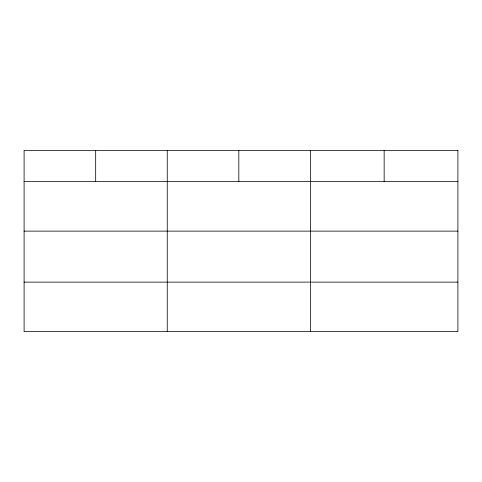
<?xml version="1.0" encoding="UTF-8"?>
<svg xmlns="http://www.w3.org/2000/svg" width="482" height="482" viewBox="0 0 482 482"><rect width="100%" height="100%" fill="white"/><g stroke="black" fill="none" stroke-linecap="round" stroke-linejoin="round"><path stroke-width="0.72" d="M24.1 181.618L457.9 181.618M24.1 231.125L457.9 231.125M24.1 282.127L457.9 282.127M384.154 150.366L384.154 181.618M310.408 150.366L310.408 331.634M238.831 150.366L238.831 181.618M167.254 150.366L167.254 331.634M95.677 150.366L95.677 181.618M457.9 150.366L24.1 150.366L24.1 331.634L457.9 331.634L457.9 150.366"/></g></svg>
